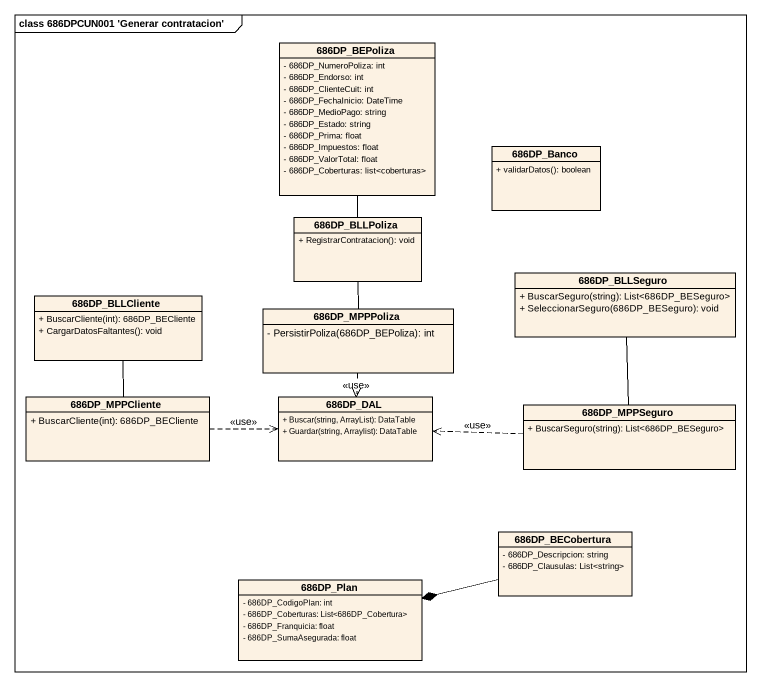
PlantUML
@startuml
mainframe class 686DPCUN001 'Generar contratacion'
hide circle
hide empty members
skinparam classAttributeIconSize 0
class "686DP_BEPoliza" as c686DP_BEPoliza {
  - 686DP_NumeroPoliza: int
  - 686DP_Endorso: int
  - 686DP_ClienteCuit: int
  - 686DP_FechaInicio: DateTime
  - 686DP_MedioPago: string
  - 686DP_Estado: string
  - 686DP_Prima: float
  - 686DP_Impuestos: float
  - 686DP_ValorTotal: float
  - 686DP_Coberturas: list<coberturas>
}
class "686DP_Banco" as c686DP_Banco {
  + validarDatos(): boolean
}
class "686DP_BLLPoliza" as c686DP_BLLPoliza {
  + RegistrarContratacion(): void
}
class "686DP_BLLCliente" as c686DP_BLLCliente {
  + BuscarCliente(int): 686DP_BECliente
  + CargarDatosFaltantes(): void
}
class "686DP_BLLSeguro" as c686DP_BLLSeguro {
  + BuscarSeguro(string): List<686DP_BESeguro>
  + SeleccionarSeguro(686DP_BESeguro): void
}
class "686DP_MPPPoliza" as c686DP_MPPPoliza {
  {field} - PersistirPoliza(686DP_BEPoliza): int
}
class "686DP_MPPCliente" as c686DP_MPPCliente {
  + BuscarCliente(int): 686DP_BECliente
}
class "686DP_DAL" as c686DP_DAL {
  + Buscar(string, ArrayList): DataTable
  + Guardar(string, Arraylist): DataTable
}
class "686DP_MPPSeguro" as c686DP_MPPSeguro {
  + BuscarSeguro(string): List<686DP_BESeguro>
}
class "686DP_BECobertura" as c686DP_BECobertura {
  - 686DP_Descripcion: string
  - 686DP_Clausulas: List<string>
}
class "686DP_Plan" as c686DP_Plan {
  - 686DP_CodigoPlan: int
  - 686DP_Coberturas: List<686DP_Cobertura>
  - 686DP_Franquicia: float
  - 686DP_SumaAsegurada: float
}
c686DP_BLLPoliza -up- c686DP_BEPoliza
c686DP_BLLPoliza -- c686DP_MPPPoliza
c686DP_BLLCliente -- c686DP_MPPCliente
c686DP_BLLSeguro -- c686DP_MPPSeguro
c686DP_MPPPoliza ..> c686DP_DAL : <<use>>
c686DP_MPPCliente .right.> c686DP_DAL : <<use>>
c686DP_MPPSeguro .left.> c686DP_DAL : <<use>>
c686DP_BECobertura -left-* c686DP_Plan
@enduml
